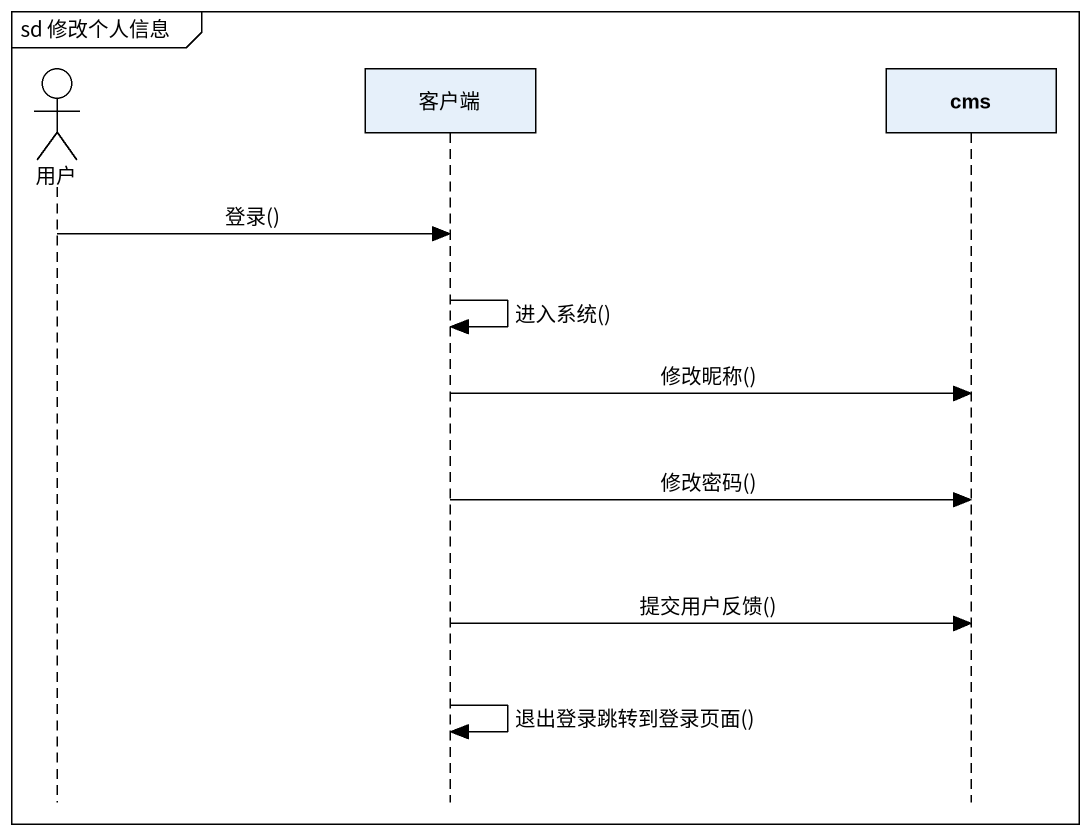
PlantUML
@startuml
mainframe sd 修改个人信息
hide footbox
actor 用户
participant 客户端
participant cms

用户 -> 客户端 : 登录()
客户端 -> 客户端 : 进入系统()
客户端 -> cms : 修改昵称()
客户端 -> cms : 修改密码()
客户端 -> cms : 提交用户反馈()
客户端 -> 客户端 : 退出登录跳转到登录页面()
@enduml
